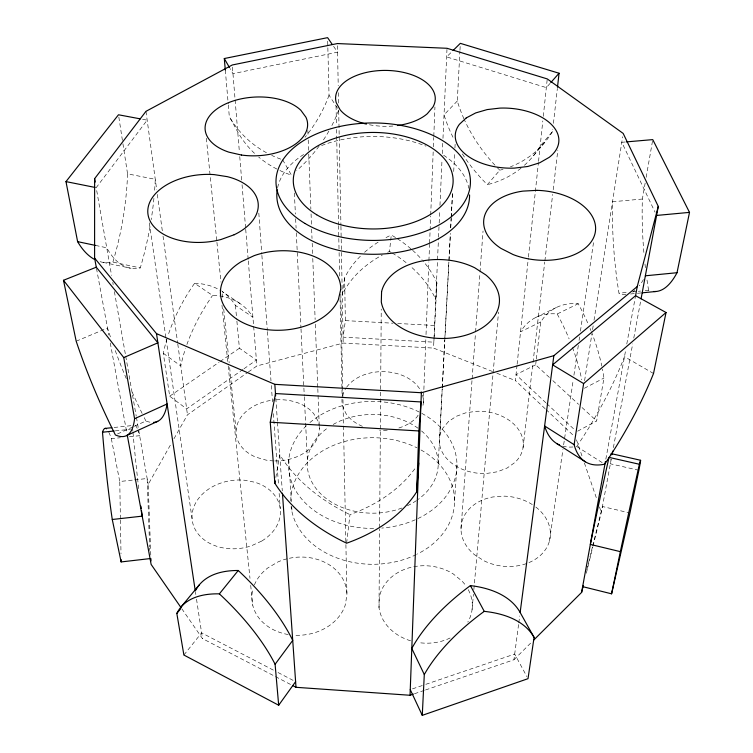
<?xml version="1.0" encoding="UTF-8"?>
<svg xmlns="http://www.w3.org/2000/svg" width="753" height="753" viewBox="0 0 753 753"><rect width="100%" height="100%" fill="white"/><g stroke="black" fill="none" stroke-linecap="round" stroke-linejoin="round"><path stroke-width="0.56" stroke-dasharray="3.77 2.82" d="M410.592 640.803A46.846 38.676 4.3 0 1 379.013 607.671L379.606 528.898M379.616 527.721L381.244 309.041M379.013 607.671L379.258 597.581A46.846 38.676 4.3 0 1 453.259 573.937L461.937 581.005A46.846 38.676 4.3 0 1 466.051 586.05M423.355 402.704L425.84 339.33M426.019 334.633L428.871 261.856M428.918 260.689L429.558 244.254M429.605 243.078L430.067 231.34M430.114 230.164L430.66 216.083M430.707 214.906L433.191 151.522M433.38 146.835L433.747 137.441M433.794 136.265L434.942 106.926M492.509 371.493L433.559 348.084L433.926 339.857M433.982 338.699L438.491 238.277M438.538 237.101L439.121 224.168M439.178 222.992L439.752 210.068M439.968 205.362L442.02 159.532M442.284 153.65L442.764 143.079M442.971 138.373L446.971 49.369M434.199 336.61L436.881 282.78A118.955 87.63 9 0 0 422.838 260.754M438.218 464.215L442.162 389.254M442.227 388.077L444.75 340.055M444.807 338.878L450.35 233.458M450.661 227.604L451.151 218.229M451.216 217.062L452.506 192.457M463.933 118.786A146.44 119.369 40.5 0 1 457.297 101.024L459.895 51.42M459.961 50.272L460.328 43.345M439.79 435.771L442.265 388.793M442.322 387.616L448.939 261.94M449.004 260.764L450.426 233.75M450.736 227.886L451.226 218.483M451.292 217.316L452.591 192.646M453.701 171.505L454.69 152.708M454.934 148.012L455.179 143.315M434.123 337.73L433.822 342.173L343.086 337.165L345.363 320.618L344.62 277.904A119.718 88.496 2.7 0 1 361.402 255.201M454.539 500.952L456.967 464.817M436.881 282.78L435.742 299.383A120.508 87.743 8.9 0 0 410.225 266.054M461.005 529.001L472.027 380.011M472.112 378.834L475.491 333.08M475.585 331.904L479.925 273.245M480.009 272.078L483.04 231.011M472.093 609.488L473.449 594.268M473.863 589.58L493.008 374.137M493.111 372.97L498.524 312.081M545.125 408.7L515.391 380.576L517 365.393M517.123 364.236L528.314 258.251M528.437 257.084L538.423 162.526M538.546 161.358L542.809 120.922M543.299 116.329L547.252 78.914M387.673 252.293A121.289 88.619 2.8 0 1 389.489 251.436L391.287 234.992A118.955 87.63 9 0 1 396.52 238.174M524.408 165.293A143.475 108.62 48.7 0 0 540.146 146.186L552.514 131.53L552.777 129.196M553.436 123.37L557.361 88.402M346.634 543.195L349.966 514.638A190.565 129.394 11.1 0 0 416.258 466.766M523.053 447.659L532.879 363.633M533.011 362.466L544.739 262.11M544.88 260.943L552.655 194.425M553.201 189.756L557.841 150.082M549.408 377.451L535.665 364.791L536.221 360.16M536.352 359.002L540.767 321.945A130.9 68.448 60.2 0 1 578.219 303.732A122.184 61.012 63.5 0 1 588.291 324.251M425.52 689.974L513.941 659.76L518.629 624.03M518.779 622.872L519.692 615.945M344.62 277.904L342.257 294.395A121.289 88.619 2.8 0 1 382.355 255.003M549.426 541.096L562.962 449.466M563.649 444.825L573.24 379.879M573.918 375.239L578.37 345.081M579.057 340.441L579.575 336.958M580.431 331.16L593.618 241.845M584.592 380.689L591.849 334.21M592.573 329.56L593.298 324.92M594.023 320.27L622.656 136.745M275.833 477.515L279.749 454.652A191.893 131.897 3.1 0 0 349.966 514.638M577.636 431.177L596.64 420.983L603.925 378.081A122.184 61.012 63.5 0 0 602.428 369.111M643.862 252.415A168.192 58.715 85.5 0 1 642.365 199.037L645.161 183.045M646.168 177.332L652.757 139.616M342.954 399.645L346.935 595.388L345.09 605.572A47.627 39.043 -5.5 0 1 293.896 635.184M605.836 459.17L625.743 349.75M626.788 344.008L635.57 295.703M592.997 546.207L601.336 512.388L611.238 459.189M613.384 447.659L632.699 343.848M633.772 338.078L640.859 300.014M586.832 569.701L592.404 547.139M592.686 546.01L602.428 506.515L628.84 512.718M586.323 573.259L592.724 547.327M150.779 555.149L148.19 484.414L171.129 443.762M173.943 438.773L187.469 414.818L247.389 372.65M418.103 415.214L416.767 417.209A40.728 29.339 0.5 0 1 397.433 428.41M183.892 655.035L201.606 632.859L273.913 670.405M533.623 155.542L545.972 140.886M462.37 153.904A148.482 119.388 40.5 0 0 487.351 184.664L499.813 170.206A141.602 108.714 49.1 0 0 503.07 169.321M550.076 83.395L546.33 87.63L446.633 56.908L451.461 52.117M457.297 101.024L444.025 114.87A148.482 119.388 40.5 0 0 453.805 138.928M513.941 659.76L532.089 641.688M248.339 371.982L256.895 365.958L343.199 343.067L433.559 348.084M243.04 369.412L186.659 408.898L169.679 396.21L163.326 353.289A120.762 68.194 -55.6 0 1 167.288 337.852M243.991 368.744L256.415 360.038L239.416 348.234L236.828 320.458M169.679 396.21L219.076 362.231M220.045 361.562L239.416 348.234M584.356 388.284L603.925 378.081M535.665 364.791L516.021 374.665L545.897 402.789M540.767 321.945L520.549 331.8A131.935 66.979 60.4 0 1 557.192 313.982L578.219 303.732M535.637 317.54L556.269 307.544M117.496 433.973L133.281 426.772M134.335 426.292L145.913 421.002A172.456 43.034 66.9 0 0 151.089 422.339M76.185 341.203L107.5 328.035A186.48 51.693 65.6 0 0 110.766 337.909M412.484 688.873L424.701 684.712M425.812 684.336L514.685 654.065L526.902 676.627M414.47 693.748L424.419 690.35M120.405 518.798L119.765 481.506L133.46 480.009M134.599 479.887L147.155 478.513L149.631 546.989M114.089 427.469L132.255 425.558M115.265 430.876L130.363 429.295M108.799 432.203A145.301 13.723 85 0 1 111.322 438.67L120.386 437.719M129.45 436.759L139.653 435.686A144.953 10.58 84.8 0 0 138.232 431.017M642.365 199.037L612.509 201.757A168.644 54.762 85.4 0 0 618.975 293.19L626.957 292.409M632.652 291.844L637.207 291.402M638.346 291.289L640.624 291.063M645.189 290.611L648.606 290.272A154.525 48.277 87 0 0 650.253 290.846M630.534 293.981L636.323 293.416M637.48 293.303L640.954 292.955M625.235 141.997L621.79 142.289L655.082 212.252M345.363 320.618L393.066 323.216M397.725 323.47L434.952 325.494M142.581 119.294L147.174 120.151L96.196 187.657L111.576 275.438M122.927 143.738L127.558 173.858L155.269 179.308A164.587 71.912 -79.3 0 1 154.487 191.949M95.527 245.422L106.728 247.775A151.974 59.713 -81.2 0 0 140.284 267.917A164.587 71.912 -79.3 0 0 150.318 224.996M100.102 261.686A151.249 62.48 -81.4 0 0 112.865 262.091L140.284 267.917M103.236 262.373L131.06 268.303M638.873 470.286L610.382 463.801A147.513 4.518 -77.4 0 0 610.975 459.17M496.867 373.224L515.391 380.576M278.045 672.542L293.538 680.59M181.802 608.735L202.472 638.591L290.809 684.599M653.519 373.516L624.491 356.658A189.041 74.114 -57.7 0 1 576.732 446.473A176.371 62.8 -59.9 0 1 573.89 446.887M576.732 446.473L604.668 464.177M239.821 303.403L222.097 291.515A128.283 75.328 -51.7 0 1 235.425 305.417L252.904 317.192A129.497 74.293 -51.9 0 0 212.572 295.449L194.585 283.288A120.762 68.194 -55.6 0 0 167.919 335.885M163.326 353.289L180.786 365.977A121.854 67.186 -55.7 0 1 185.52 348.479M552.843 380.623L578.605 404.361M582.041 407.533L596.64 420.983M546.753 403.589L574.925 430.114M545.981 409.5L574.012 436.025M333.579 46.357L337.579 52.164L232.969 73.662L230.079 68.617M327.687 41.17L329.033 95.217L338.69 110.042L340.921 225.109M282.648 159.777L291.449 175.138A142.901 114.607 -38.6 0 1 277.735 169.481M228.31 104.949L229.307 116.555L237.741 131.982A142.901 114.607 -38.6 0 0 256.039 154.742M576.469 439.827L582.116 456.318M584.375 462.916L596.818 499.192M599.454 506.891L601.336 512.388M111.322 438.67L119.765 481.506M96.488 268.35L108.78 334.963M110.277 343.039L126.881 433.06M112.79 282.356L113.185 284.662M114.4 291.58L125.506 354.983M125.713 356.141L136.218 416.08M136.415 417.237L148.19 484.414M118.833 117.101L122.748 142.581M195.479 592.197L195.827 594.522M196.524 599.172L202.472 638.591M149.31 222.813L165.971 338.088M166.14 339.255L192.053 518.572M145.969 111.331L156.69 189.747M157.33 194.387L162.403 231.482M163.034 236.122L177.623 342.784M177.774 343.942L187.469 414.818M221.975 305.257L228.074 364.772M228.197 365.939L249.987 578.36M250.702 585.363L252.735 605.196M206.35 138.232L216.808 241.158M216.93 242.334L220.968 282.093M222.163 293.792L222.512 297.303M223.707 309.003L229.176 362.805M229.646 367.483L236.066 430.641M235.425 305.417L236.715 319.3M225.307 70.133L228.206 103.782M232.432 67.158L239.379 151.908M239.755 156.596L241.675 180.042M242.061 184.73L245.61 228.103M245.713 229.279L248.208 259.757M248.302 260.924L253.573 325.296M253.667 326.454L256.895 365.958M258.825 213.127L261.799 254.175M261.884 255.342L267.324 330.398M267.419 331.574L270.986 380.83M271.325 385.517L272.511 401.942M273.367 413.661L278.554 485.205M279.147 493.413L280.248 508.661M275.796 398.158L277.415 421.219M277.49 422.367L282.281 490.862M288.766 459.434L291.392 501.667M291.684 506.327L292.051 512.144M294.376 193.003L295.402 214.078M295.637 218.765L296.089 228.14M296.315 232.818L300.946 327.687M301.002 328.854L304.259 395.617M304.316 396.784L307.403 460.036M307.845 130.542L308.024 135.239M308.203 139.936L308.702 152.84M308.749 154.017L310.876 209.183M311.064 213.88L311.469 224.441M311.648 229.138L312.015 238.522M312.194 243.219L312.599 253.78M312.777 258.477L315.14 319.507M315.319 324.204L317.766 387.588M317.813 388.755L319.347 428.664M149.668 548.156L149.753 550.471M340.817 294.159L342.935 398.478M336.045 105.938L336.44 124.706M336.535 129.403L338.521 224.413M338.549 225.589L338.794 237.317M338.812 238.494L339.085 251.398M339.104 252.566L339.603 276.031M340.064 298.32L341.956 388.642M341.975 389.809L342.126 396.85M337.448 45.707L338.219 85.729M338.361 92.675L338.558 103.095M340.94 226.286L341.165 238.033M341.194 239.2L343.199 343.067M120.424 519.965L120.998 553.766M288.164 634.525A47.627 39.043 -5.5 0 1 253.224 588.244M254.382 584.968A47.627 39.043 -5.5 0 1 267.852 567.903L277.913 561.964A47.627 39.043 -5.5 0 1 287.213 558.764M289.35 558.274A47.627 39.043 -5.5 0 1 346.935 595.388M319.216 426.396A41.716 30.534 -4.5 0 1 274.807 460.93M273.697 460.911A41.716 30.534 -4.5 0 1 266.035 460.102L255.888 457.165A41.716 30.534 -4.5 0 1 237.289 424.334A41.716 30.534 -4.5 0 1 275.231 399.89M276.304 399.815A41.716 30.534 -4.5 0 1 313.737 413.689L317.888 420.833A41.716 30.534 -4.5 0 1 319.065 425.266M468.253 589.665A46.846 38.676 4.3 0 1 467.792 622.1M450.115 637.989A46.846 38.676 4.3 0 1 419.477 642.714M138.731 488.631A132.679 9.083 84.4 0 1 132.961 432.231M132.867 431.168A132.679 9.083 84.4 0 1 132.679 429.05M625.894 294.442A154.892 45.011 86.7 0 1 618.975 293.19M643.401 279.561A154.892 45.011 86.7 0 1 639.269 285.829M634.948 290.394A154.892 45.011 86.7 0 1 632.727 292.032M389.489 251.436A120.508 87.743 8.9 0 1 391.278 252.481M392.172 253.008A120.508 87.743 8.9 0 1 407.072 263.409M135.079 425.36A144.953 10.58 84.8 0 1 137.554 429.182M145.913 421.002A186.48 51.693 65.6 0 1 144.011 417.228M142.138 413.435A186.48 51.693 65.6 0 1 131.351 390.308M126.288 378.599A186.48 51.693 65.6 0 1 114.418 348.291M521.038 168.164A143.475 108.62 48.7 0 1 487.351 184.664M338.69 110.042A146.261 122.777 -27.7 0 1 330.511 128.161M328.892 131.088A146.261 122.777 -27.7 0 1 322.34 141.564M319.065 146.167A146.261 122.777 -27.7 0 1 296.71 170.62M557.192 313.982A123.097 59.647 63.6 0 1 569.117 338.897M572.44 347.378A123.097 59.647 63.6 0 1 581.749 379.813M153.923 198.321A164.587 71.912 -79.3 0 1 151.193 219.66M186.895 344.516A121.854 67.186 -55.7 0 1 212.572 295.449M276.859 169.039A142.901 114.607 -38.6 0 1 258.674 157.038M572.958 446.971A176.371 62.8 -59.9 0 1 562.66 446.124M422.518 395.08A40.728 29.339 0.5 0 1 422.584 407.072M387.249 430.17A40.728 29.339 0.5 0 1 379.625 430.236M362.428 426.349A40.728 29.339 0.5 0 1 345.683 413.068L342.53 405.688A40.728 29.339 0.5 0 1 342.031 399.109M342.549 395.862A40.728 29.339 0.5 0 1 346.069 387.993M346.672 387.136A40.728 29.339 0.5 0 1 386.035 371.766A40.728 29.339 0.5 0 1 421.332 391.918M648.606 290.272A168.192 58.715 85.5 0 1 646.648 277.452M645.396 267.71A168.192 58.715 85.5 0 1 644.794 262.26M499.813 170.206A146.44 119.369 40.5 0 1 496.556 166.902M494.966 165.218A146.44 119.369 40.5 0 1 464.394 119.812M552.514 131.53A141.602 108.714 49.1 0 1 510.468 166.799M590.06 328.44A122.184 61.012 63.5 0 1 590.907 330.548M591.331 331.593A122.184 61.012 63.5 0 1 601.807 366.071M397.377 238.72A118.955 87.63 9 0 1 410.856 248.782M412.597 250.307A118.955 87.63 9 0 1 422.113 259.926M329.033 95.217A144.124 122.362 -27.6 0 1 307.111 134.655M306.415 135.54A144.124 122.362 -27.6 0 1 305.012 137.291M194.585 283.288A128.283 75.328 -51.7 0 1 221.278 290.978M280.775 159.128A140.896 114.305 -39 0 1 271.692 155.372M266.458 152.718A140.896 114.305 -39 0 1 229.307 116.555M364.556 252.283A119.718 88.496 2.7 0 1 378.9 241.675M385.969 237.637A119.718 88.496 2.7 0 1 391.287 234.992M421.529 430.951A65.502 49.35 0.1 0 1 418.207 499.371M416.381 500.651A65.502 49.35 0.1 0 1 407.288 505.771M401.961 508.011A65.502 49.35 0.1 0 1 318.707 491.709A65.502 49.35 0.1 0 1 328.534 427.356M333.165 424.457A65.502 49.35 0.1 0 1 417.971 428.184M392.878 126.033A49.839 27.946 0.4 0 1 368.669 124.603M127.558 173.858A163.721 75.168 -79.4 0 1 112.865 262.091M535.844 507.061A44.888 34.967 8.2 0 1 542 553.85A44.888 34.967 8.2 0 1 483.972 560.787L474.456 554.679A44.888 34.967 8.2 0 1 493.13 496.924L504.388 496.142A44.888 34.967 8.2 0 1 532.296 504.566M277.612 187.695A96.375 58.913 0.1 0 1 305.106 153.593M321.616 145.545A96.375 58.913 0.1 0 1 425.982 146.138M443.611 155.231A96.375 58.913 0.1 0 1 468.855 188.335M420.993 449.955A81.889 63.28 0.1 0 1 417.378 554.039M416.334 554.556A81.889 63.28 0.1 0 1 291.091 506.647M290.762 501.093A81.889 63.28 0.1 0 1 333.344 445.456A81.889 63.28 0.1 0 1 416.974 447.819M309.907 422.565A84.251 63.497 0.1 0 1 447.668 436.006A84.251 63.497 0.1 0 1 381.743 528.079M373.657 528.437A84.251 63.497 0.1 0 1 297.153 492.97A84.251 63.497 0.1 0 1 306.452 425.671M448.477 421.558L442.858 428.175A42.102 31.024 5.4 0 0 447.659 459.556A42.102 31.024 5.4 0 0 486.73 473.439L497.554 471.745L507.202 467.98L514.986 462.408A42.102 31.024 5.4 0 0 517.593 428.278A42.102 31.024 5.4 0 0 476 411.307L465.618 412.86L456.233 416.343L448.477 421.558M261.63 541.106L251.182 545.887A44.399 34.205 -7.8 0 1 192.137 519.561A44.399 34.205 -7.8 0 1 244.386 480.207L255.126 482.315A44.399 34.205 -7.8 0 1 261.63 541.106"/><path stroke-width="1.13" d="M96.28 267.202L63.487 280.285L123.756 357.571L157.885 342.822L96.28 267.202L94.596 258.081L94.624 178.677L145.969 111.331L232.263 64.984L337.41 43.561L447.018 48.286L547.252 78.914L623.173 133.422L658.273 206.397L641.067 298.866M416.635 491.925L418.866 430.951L421.021 401.942L275.476 393.546L270.261 422.207L274.854 483.228A195.968 131.794 3.2 0 0 346.634 543.195A194.585 129.234 10.9 0 0 416.635 491.925L418.734 463.01M292.889 685.682L296.004 687.31L410.046 695.264L421.369 392.737L553.841 355.68L637.236 286.564L658.273 206.397M422.264 715.35L424.297 674.537L411.797 648.465A149.574 73.549 -29.3 0 1 470.409 585.599A155.203 78.124 -25.9 0 1 520.144 612.481L534.075 637.386L528.013 678.679L422.264 715.35L410.253 689.626M557.493 87.235L559.055 73.248L460.328 43.345L453.071 50.526M520.144 612.481L553.841 355.68M666.038 312.504L653.519 373.516A191.733 70.697 -57.7 0 1 604.668 464.177A178.706 59.769 -59.7 0 1 574.125 444.675L583.631 383.578L666.038 312.504L635.57 295.703L552.636 364.866L583.631 383.578M274.854 483.228L275.25 480.941M533.745 640.05L581.598 592.423L605.421 461.476M635.57 295.703L637.236 286.564M612.095 454.577L612.744 451.113M653.548 291.477A154.525 48.277 87 0 0 677.022 272.718L689.513 212.384L652.757 139.616L626.383 141.893M582.653 586.634L611.577 593.816L620.35 551.648A135.804 1.148 -77.6 0 1 639.382 464.262L609.026 457.382A135.211 3.897 -77.6 0 0 590.333 544.41L620.35 551.648M611.577 593.816L629.941 512.972L638.873 470.286A148.228 1.337 -77.6 0 0 639.382 464.262M581.598 592.423L583.264 585.665M180.513 608.97L176.823 613.45L183.892 655.035L278.685 705.232L295.609 681.663M278.685 705.232L275.099 664.268L292.729 640.398A147.419 64.363 39.6 0 0 238.24 570.492A155.033 69.954 36.8 0 0 195.714 590.23M93.984 259.117A151.249 62.48 -81.4 0 1 77.615 241.647L65.982 181.605L118.475 114.776L140.284 118.861M176.823 613.45A157.33 68.344 36.9 0 1 219.377 593.863L238.24 570.492M180.598 607.53L199.197 584.996M550.82 82.557L559.055 73.248M126.466 435.639L157.763 421.294M63.487 280.285L76.185 341.203A188.627 47.533 65.5 0 0 115.388 434.933A174.291 39.495 66.7 0 0 134.571 418.715L167.1 403.947A172.456 43.034 66.9 0 1 153.461 422.405M410.046 695.264L413.359 694.125M225.307 70.133L224.3 58.536L327.593 37.65L332.252 44.418M106.446 428.834A145.301 13.723 85 0 0 102.502 432.222A132.961 11.784 84.5 0 0 112.263 519.495L121.139 561.926L150.045 558.594M112.263 519.495L142.213 516.144A132.679 9.083 84.4 0 1 141.479 510.656M105.006 428.419L111.82 427.704M102.502 432.222L114.108 430.998M642.111 292.842L656.014 291.477M645.359 275.796L677.022 272.718M656.597 215.433L689.513 212.384M94.596 258.081L156.502 333.635L274.836 384.341L421.369 392.737M270.261 422.207L418.866 430.951M65.982 181.605L95.076 187.431M77.615 241.647L95.527 245.422M640.615 460.271L611.069 453.598A147.513 4.518 -77.4 0 1 611.285 454.746M574.125 444.675L544.617 425.982A176.371 62.8 -59.9 0 0 559.601 445.042M556.759 443.555L585.401 461.834M181.134 607.765L151.127 564.43L127.304 435.366M224.3 58.536L229.505 67.61M470.409 585.599L484.245 611.361A157.678 76.919 -26 0 1 534.075 637.386M123.756 357.571L134.571 418.715M94.624 178.677L95.207 182.047M156.502 333.635L195.3 591.039M274.836 384.341L275.636 395.852M282.441 493.196L296.004 687.31M150.911 558.632L150.995 560.947M121.101 559.592L121.139 561.926M141.188 508.426A132.679 9.083 84.4 0 1 140.896 506.167M219.377 593.863A149.489 62.81 39.7 0 1 275.099 664.268M424.297 674.537A151.88 72.344 -29.3 0 1 484.245 611.361M397.424 125.544A49.839 27.946 0.4 0 0 427.28 113.731L432.909 107.086A49.839 27.946 0.4 0 0 389.047 70.509A49.839 27.946 0.4 0 0 336.252 102.681L340.074 109.731A49.839 27.946 0.4 0 0 366.419 124.104M469.561 194.914A96.375 58.913 0.1 0 1 369.224 254.232A96.375 58.913 0.1 0 1 277.217 189.86M381.583 291.712L381.3 301.991A59.308 39.438 2.5 0 0 463.415 335.876A59.308 39.438 2.5 0 0 485.826 274.939L474.757 267.795A59.308 39.438 2.5 0 0 381.583 291.712M340.723 289.472L338.323 299.835A60.212 39.693 -3.2 0 1 248.019 324.938A60.212 39.693 -3.2 0 1 241.336 261.63L254.119 255.662A60.212 39.693 -3.2 0 1 340.723 289.472M466.258 117.91L459.462 124.264A51.891 29.951 3.6 0 0 465.928 154.629A51.891 29.951 3.6 0 0 514.468 168.107L527.834 166.469L539.666 162.799L549.144 157.386A51.891 29.951 3.6 0 0 551.412 124.471A51.891 29.951 3.6 0 0 499.851 108.112L487.144 109.59L475.698 112.922L466.258 117.91M234.127 234.767L220.911 239.539A55.374 33.829 -4.9 0 1 147.889 213.56A55.374 33.829 -4.9 0 1 214.116 174.602L227.387 176.673A55.374 33.829 -4.9 0 1 234.127 234.767M536.974 190.349L522.987 191.111A56.127 34.779 5.2 0 0 501.027 248.434L513.132 254.57A56.127 34.779 5.2 0 0 594.239 236.084A56.127 34.779 5.2 0 0 536.974 190.349M241.402 155.024L228.931 152.172A51.308 29.367 -2.9 0 1 220.94 106.352A51.308 29.367 -2.9 0 1 300.88 110.315L305.897 117.157A51.308 29.367 -2.9 0 1 291.938 146.346A51.308 29.367 -2.9 0 1 241.402 155.024M316.665 214.737A79.912 48.248 0.1 0 0 450.388 193.314A79.912 48.248 0.1 0 0 352.583 134.062A79.912 48.248 0.1 0 0 316.665 214.737M305.021 223.472A97.222 58.734 0.1 0 0 467.321 196.524A97.222 58.734 0.1 0 0 347.284 125.045A97.222 58.734 0.1 0 0 305.021 223.472"/></g></svg>
